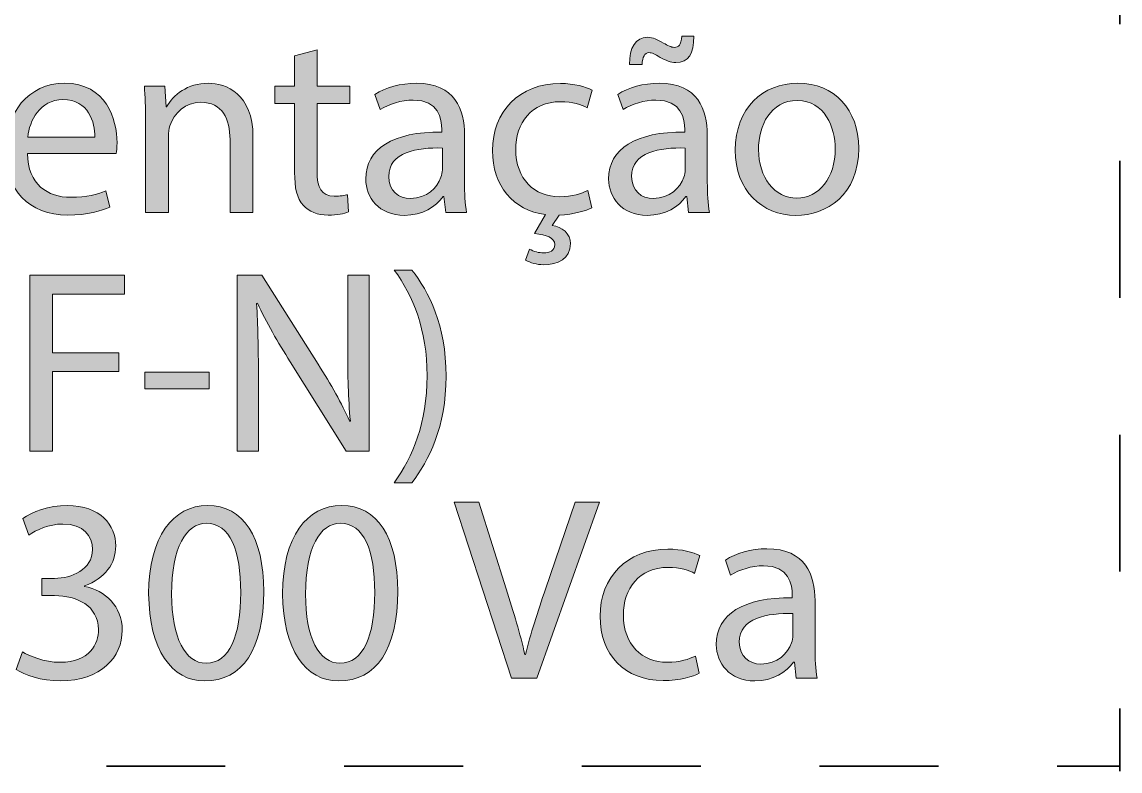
# Model space of a CAD drawing. Extents: x 544 to 1376, y -737 to -343.
# Drawn here: x 1127.5 to 1232.6, y -479.9 to -408.2 of the extents above; entities that cross this region are included whole.
import ezdxf

# ---------------------------------------------------------------- set-up
doc = ezdxf.new("R2010")
doc.units = 0
doc.header["$MEASUREMENT"] = 0
doc.linetypes.add('AI-Linetype-1', pattern=[22.760284, 11.380142, -11.380142])
doc.linetypes.add('AI-Linetype-2', pattern=[26.205462, 13.102731, -13.102731])
doc.layers.add('OBJETOS', color=7, linetype='Continuous', lineweight=0)

# ---------------------------------------------------------------- blocks, each defined once
blk = doc.blocks.new('Block_11')
at = {"layer": 'OBJETOS', "true_color": 0x000000, "transparency": 33554687}
h = blk.add_hatch(color=18, dxfattribs=at)
h.dxf.hatch_style = 2
edge = h.paths.add_edge_path()
edge.add_spline(control_points=[(1190.96, -420.26), (1188.56, -420.21), (1185.83, -420.63), (1185.83, -422.98), (1185.83, -424.41), (1186.78, -425.08), (1187.91, -425.08), (1189.48, -425.08), (1190.48, -424.08), (1190.83, -423.06), (1190.91, -422.83), (1190.96, -422.58), (1190.96, -422.36), (1190.96, -422.36), (1190.96, -420.26), (1190.96, -420.26)], knot_values=[0, 0, 0, 0, 1, 1, 1, 2, 2, 2, 3, 3, 3, 4, 4, 4, 5, 5, 5, 5], degree=3, periodic=0)
edge = h.paths.add_edge_path()
edge.add_spline(control_points=[(1185.63, -412.26), (1185.58, -410.63), (1186.26, -409.66), (1187.33, -409.66), (1187.88, -409.66), (1188.31, -409.88), (1188.88, -410.21), (1189.28, -410.43), (1189.63, -410.63), (1189.93, -410.63), (1190.33, -410.63), (1190.56, -410.41), (1190.63, -409.56), (1190.63, -409.56), (1191.78, -409.56), (1191.78, -409.56), (1191.83, -411.23), (1191.26, -412.08), (1190.08, -412.08), (1189.56, -412.08), (1189.08, -411.86), (1188.56, -411.58), (1188.06, -411.28), (1187.78, -411.13), (1187.48, -411.13), (1187.08, -411.13), (1186.88, -411.56), (1186.83, -412.26), (1186.83, -412.26), (1185.63, -412.26), (1185.63, -412.26)], knot_values=[0, 0, 0, 0, 1, 1, 1, 2, 2, 2, 3, 3, 3, 4, 4, 4, 5, 5, 5, 6, 6, 6, 7, 7, 7, 8, 8, 8, 9, 9, 9, 10, 10, 10, 10], degree=3, periodic=0)
edge = h.paths.add_edge_path()
edge.add_spline(control_points=[(1191.28, -426.43), (1191.28, -426.43), (1191.11, -424.91), (1191.11, -424.91), (1191.11, -424.91), (1191.03, -424.91), (1191.03, -424.91), (1190.36, -425.86), (1189.06, -426.71), (1187.33, -426.71), (1184.88, -426.71), (1183.63, -424.98), (1183.63, -423.23), (1183.63, -420.31), (1186.23, -418.71), (1190.91, -418.73), (1190.91, -418.73), (1190.91, -418.48), (1190.91, -418.48), (1190.91, -417.48), (1190.63, -415.68), (1188.16, -415.68), (1187.03, -415.68), (1185.86, -416.03), (1185.01, -416.58), (1185.01, -416.58), (1184.51, -415.13), (1184.51, -415.13), (1185.51, -414.48), (1186.96, -414.06), (1188.48, -414.06), (1192.18, -414.06), (1193.08, -416.58), (1193.08, -419.01), (1193.08, -419.01), (1193.08, -423.53), (1193.08, -423.53), (1193.08, -424.58), (1193.13, -425.61), (1193.28, -426.43), (1193.28, -426.43), (1191.28, -426.43), (1191.28, -426.43)], knot_values=[0, 0, 0, 0, 1, 1, 1, 2, 2, 2, 3, 3, 3, 4, 4, 4, 5, 5, 5, 6, 6, 6, 7, 7, 7, 8, 8, 8, 9, 9, 9, 10, 10, 10, 11, 11, 11, 12, 12, 12, 13, 13, 13, 14, 14, 14, 14], degree=3, periodic=0)
h = blk.add_hatch(color=18, dxfattribs=at)
h.dxf.hatch_style = 2
edge = h.paths.add_edge_path()
edge.add_spline(control_points=[(1155.71, -410.86), (1155.71, -410.86), (1155.71, -414.33), (1155.71, -414.33), (1155.71, -414.33), (1158.86, -414.33), (1158.86, -414.33), (1158.86, -414.33), (1158.86, -416.01), (1158.86, -416.01), (1158.86, -416.01), (1155.71, -416.01), (1155.71, -416.01), (1155.71, -416.01), (1155.71, -422.53), (1155.71, -422.53), (1155.71, -424.03), (1156.13, -424.88), (1157.36, -424.88), (1157.93, -424.88), (1158.36, -424.81), (1158.63, -424.73), (1158.63, -424.73), (1158.73, -426.38), (1158.73, -426.38), (1158.31, -426.56), (1157.63, -426.68), (1156.78, -426.68), (1155.76, -426.68), (1154.93, -426.36), (1154.41, -425.76), (1153.78, -425.11), (1153.56, -424.03), (1153.56, -422.61), (1153.56, -422.61), (1153.56, -416.01), (1153.56, -416.01), (1153.56, -416.01), (1151.68, -416.01), (1151.68, -416.01), (1151.68, -416.01), (1151.68, -414.33), (1151.68, -414.33), (1151.68, -414.33), (1153.56, -414.33), (1153.56, -414.33), (1153.56, -414.33), (1153.56, -411.43), (1153.56, -411.43), (1153.56, -411.43), (1155.71, -410.86), (1155.71, -410.86)], knot_values=[0, 0, 0, 0, 1, 1, 1, 2, 2, 2, 3, 3, 3, 4, 4, 4, 5, 5, 5, 6, 6, 6, 7, 7, 7, 8, 8, 8, 9, 9, 9, 10, 10, 10, 11, 11, 11, 12, 12, 12, 13, 13, 13, 14, 14, 14, 15, 15, 15, 16, 16, 16, 17, 17, 17, 17], degree=3, periodic=0)
h = blk.add_hatch(color=18, dxfattribs=at)
h.dxf.hatch_style = 2
edge = h.paths.add_edge_path()
edge.add_spline(control_points=[(1134.43, -419.21), (1134.46, -417.81), (1133.86, -415.63), (1131.38, -415.63), (1129.16, -415.63), (1128.18, -417.68), (1128.01, -419.21), (1128.01, -419.21), (1134.43, -419.21), (1134.43, -419.21)], knot_values=[0, 0, 0, 0, 1, 1, 1, 2, 2, 2, 3, 3, 3, 3], degree=3, periodic=0)
edge = h.paths.add_edge_path()
edge.add_spline(control_points=[(1127.98, -420.78), (1128.03, -423.76), (1129.93, -424.98), (1132.13, -424.98), (1133.71, -424.98), (1134.66, -424.71), (1135.48, -424.36), (1135.48, -424.36), (1135.86, -425.93), (1135.86, -425.93), (1135.08, -426.28), (1133.76, -426.68), (1131.83, -426.68), (1128.11, -426.68), (1125.88, -424.23), (1125.88, -420.58), (1125.88, -416.93), (1128.03, -414.06), (1131.56, -414.06), (1135.51, -414.06), (1136.56, -417.53), (1136.56, -419.76), (1136.56, -420.21), (1136.51, -420.56), (1136.48, -420.78), (1136.48, -420.78), (1127.98, -420.78), (1127.98, -420.78)], knot_values=[0, 0, 0, 0, 1, 1, 1, 2, 2, 2, 3, 3, 3, 4, 4, 4, 5, 5, 5, 6, 6, 6, 7, 7, 7, 8, 8, 8, 9, 9, 9, 9], degree=3, periodic=0)
h = blk.add_hatch(color=18, dxfattribs=at)
h.dxf.hatch_style = 2
edge = h.paths.add_edge_path()
edge.add_spline(control_points=[(1139.29, -417.61), (1139.29, -416.36), (1139.26, -415.33), (1139.18, -414.33), (1139.18, -414.33), (1141.13, -414.33), (1141.13, -414.33), (1141.13, -414.33), (1141.26, -416.33), (1141.26, -416.33), (1141.26, -416.33), (1141.31, -416.33), (1141.31, -416.33), (1141.91, -415.18), (1143.31, -414.06), (1145.31, -414.06), (1146.98, -414.06), (1149.58, -415.06), (1149.58, -419.21), (1149.58, -419.21), (1149.58, -426.43), (1149.58, -426.43), (1149.58, -426.43), (1147.38, -426.43), (1147.38, -426.43), (1147.38, -426.43), (1147.38, -419.46), (1147.38, -419.46), (1147.38, -417.51), (1146.66, -415.88), (1144.58, -415.88), (1143.13, -415.88), (1142.01, -416.91), (1141.63, -418.13), (1141.53, -418.41), (1141.48, -418.78), (1141.48, -419.16), (1141.48, -419.16), (1141.48, -426.43), (1141.48, -426.43), (1141.48, -426.43), (1139.29, -426.43), (1139.29, -426.43), (1139.29, -426.43), (1139.29, -417.61), (1139.29, -417.61)], knot_values=[0, 0, 0, 0, 1, 1, 1, 2, 2, 2, 3, 3, 3, 4, 4, 4, 5, 5, 5, 6, 6, 6, 7, 7, 7, 8, 8, 8, 9, 9, 9, 10, 10, 10, 11, 11, 11, 12, 12, 12, 13, 13, 13, 14, 14, 14, 15, 15, 15, 15], degree=3, periodic=0)
h = blk.add_hatch(color=18, dxfattribs=at)
h.dxf.hatch_style = 2
edge = h.paths.add_edge_path()
edge.add_spline(control_points=[(1167.71, -420.26), (1165.31, -420.21), (1162.58, -420.63), (1162.58, -422.98), (1162.58, -424.41), (1163.53, -425.08), (1164.66, -425.08), (1166.23, -425.08), (1167.23, -424.08), (1167.58, -423.06), (1167.66, -422.83), (1167.71, -422.58), (1167.71, -422.36), (1167.71, -422.36), (1167.71, -420.26), (1167.71, -420.26)], knot_values=[0, 0, 0, 0, 1, 1, 1, 2, 2, 2, 3, 3, 3, 4, 4, 4, 5, 5, 5, 5], degree=3, periodic=0)
edge = h.paths.add_edge_path()
edge.add_spline(control_points=[(1168.03, -426.43), (1168.03, -426.43), (1167.86, -424.91), (1167.86, -424.91), (1167.86, -424.91), (1167.78, -424.91), (1167.78, -424.91), (1167.11, -425.86), (1165.81, -426.71), (1164.08, -426.71), (1161.63, -426.71), (1160.38, -424.98), (1160.38, -423.23), (1160.38, -420.31), (1162.98, -418.71), (1167.66, -418.73), (1167.66, -418.73), (1167.66, -418.48), (1167.66, -418.48), (1167.66, -417.48), (1167.38, -415.68), (1164.91, -415.68), (1163.78, -415.68), (1162.61, -416.03), (1161.76, -416.58), (1161.76, -416.58), (1161.26, -415.13), (1161.26, -415.13), (1162.26, -414.48), (1163.71, -414.06), (1165.23, -414.06), (1168.93, -414.06), (1169.83, -416.58), (1169.83, -419.01), (1169.83, -419.01), (1169.83, -423.53), (1169.83, -423.53), (1169.83, -424.58), (1169.88, -425.61), (1170.03, -426.43), (1170.03, -426.43), (1168.03, -426.43), (1168.03, -426.43)], knot_values=[0, 0, 0, 0, 1, 1, 1, 2, 2, 2, 3, 3, 3, 4, 4, 4, 5, 5, 5, 6, 6, 6, 7, 7, 7, 8, 8, 8, 9, 9, 9, 10, 10, 10, 11, 11, 11, 12, 12, 12, 13, 13, 13, 14, 14, 14, 14], degree=3, periodic=0)
h = blk.add_hatch(color=18, dxfattribs=at)
h.dxf.hatch_style = 2
edge = h.paths.add_edge_path()
edge.add_spline(control_points=[(1182.01, -425.98), (1181.48, -426.26), (1180.33, -426.63), (1178.88, -426.68), (1178.88, -426.68), (1178.23, -427.68), (1178.23, -427.68), (1179.16, -427.81), (1179.98, -428.46), (1179.98, -429.41), (1179.98, -430.88), (1178.76, -431.43), (1177.38, -431.43), (1176.76, -431.43), (1176.11, -431.25), (1175.68, -431), (1175.68, -431), (1176.06, -429.93), (1176.06, -429.93), (1176.46, -430.18), (1176.96, -430.3), (1177.41, -430.3), (1177.96, -430.3), (1178.48, -430.1), (1178.48, -429.5), (1178.46, -428.86), (1177.71, -428.55), (1176.53, -428.46), (1176.53, -428.46), (1177.58, -426.63), (1177.58, -426.63), (1174.48, -426.23), (1172.51, -423.88), (1172.51, -420.51), (1172.51, -416.78), (1175.06, -414.08), (1179.01, -414.08), (1180.31, -414.08), (1181.46, -414.41), (1182.06, -414.71), (1182.06, -414.71), (1181.56, -416.41), (1181.56, -416.41), (1181.03, -416.11), (1180.21, -415.83), (1179.01, -415.83), (1176.23, -415.83), (1174.73, -417.88), (1174.73, -420.41), (1174.73, -423.21), (1176.53, -424.93), (1178.93, -424.93), (1180.18, -424.93), (1181.01, -424.61), (1181.63, -424.33), (1181.63, -424.33), (1182.01, -425.98), (1182.01, -425.98)], knot_values=[0, 0, 0, 0, 1, 1, 1, 2, 2, 2, 3, 3, 3, 4, 4, 4, 5, 5, 5, 6, 6, 6, 7, 7, 7, 8, 8, 8, 9, 9, 9, 10, 10, 10, 11, 11, 11, 12, 12, 12, 13, 13, 13, 14, 14, 14, 15, 15, 15, 16, 16, 16, 17, 17, 17, 18, 18, 18, 19, 19, 19, 19], degree=3, periodic=0)
h = blk.add_hatch(color=18, dxfattribs=at)
h.dxf.hatch_style = 2
edge = h.paths.add_edge_path()
edge.add_spline(control_points=[(1197.98, -420.41), (1197.98, -423.06), (1199.51, -425.06), (1201.66, -425.06), (1203.76, -425.06), (1205.33, -423.08), (1205.33, -420.36), (1205.33, -418.31), (1204.31, -415.71), (1201.71, -415.71), (1199.11, -415.71), (1197.98, -418.11), (1197.98, -420.41)], knot_values=[0, 0, 0, 0, 1, 1, 1, 2, 2, 2, 3, 3, 3, 4, 4, 4, 4], degree=3, periodic=0)
edge = h.paths.add_edge_path()
edge.add_spline(control_points=[(1207.58, -420.28), (1207.58, -424.76), (1204.48, -426.71), (1201.56, -426.71), (1198.28, -426.71), (1195.76, -424.31), (1195.76, -420.48), (1195.76, -416.43), (1198.41, -414.06), (1201.76, -414.06), (1205.23, -414.06), (1207.58, -416.58), (1207.58, -420.28)], knot_values=[0, 0, 0, 0, 1, 1, 1, 2, 2, 2, 3, 3, 3, 4, 4, 4, 4], degree=3, periodic=0)
at = {"layer": 'OBJETOS'}
for points, knots in [([(1185.63, -412.26), (1185.58, -410.63), (1186.26, -409.66), (1187.33, -409.66), (1187.88, -409.66), (1188.31, -409.88), (1188.88, -410.21), (1189.28, -410.43), (1189.63, -410.63), (1189.93, -410.63), (1190.33, -410.63), (1190.56, -410.41), (1190.63, -409.56), (1190.63, -409.56), (1191.78, -409.56), (1191.78, -409.56), (1191.83, -411.23), (1191.26, -412.08), (1190.08, -412.08), (1189.56, -412.08), (1189.08, -411.86), (1188.56, -411.58), (1188.06, -411.28), (1187.78, -411.13), (1187.48, -411.13), (1187.08, -411.13), (1186.88, -411.56), (1186.83, -412.26), (1186.83, -412.26), (1185.63, -412.26), (1185.63, -412.26)], [0, 0, 0, 0, 1, 1, 1, 2, 2, 2, 3, 3, 3, 4, 4, 4, 5, 5, 5, 6, 6, 6, 7, 7, 7, 8, 8, 8, 9, 9, 9, 10, 10, 10, 10]), ([(1155.71, -410.86), (1155.71, -410.86), (1155.71, -414.33), (1155.71, -414.33), (1155.71, -414.33), (1158.86, -414.33), (1158.86, -414.33), (1158.86, -414.33), (1158.86, -416.01), (1158.86, -416.01), (1158.86, -416.01), (1155.71, -416.01), (1155.71, -416.01), (1155.71, -416.01), (1155.71, -422.53), (1155.71, -422.53), (1155.71, -424.03), (1156.13, -424.88), (1157.36, -424.88), (1157.93, -424.88), (1158.36, -424.81), (1158.63, -424.73), (1158.63, -424.73), (1158.73, -426.38), (1158.73, -426.38), (1158.31, -426.56), (1157.63, -426.68), (1156.78, -426.68), (1155.76, -426.68), (1154.93, -426.36), (1154.41, -425.76), (1153.78, -425.11), (1153.56, -424.03), (1153.56, -422.61), (1153.56, -422.61), (1153.56, -416.01), (1153.56, -416.01), (1153.56, -416.01), (1151.68, -416.01), (1151.68, -416.01), (1151.68, -416.01), (1151.68, -414.33), (1151.68, -414.33), (1151.68, -414.33), (1153.56, -414.33), (1153.56, -414.33), (1153.56, -414.33), (1153.56, -411.43), (1153.56, -411.43), (1153.56, -411.43), (1155.71, -410.86), (1155.71, -410.86)], [0, 0, 0, 0, 1, 1, 1, 2, 2, 2, 3, 3, 3, 4, 4, 4, 5, 5, 5, 6, 6, 6, 7, 7, 7, 8, 8, 8, 9, 9, 9, 10, 10, 10, 11, 11, 11, 12, 12, 12, 13, 13, 13, 14, 14, 14, 15, 15, 15, 16, 16, 16, 17, 17, 17, 17]), ([(1127.98, -420.78), (1128.03, -423.76), (1129.93, -424.98), (1132.13, -424.98), (1133.71, -424.98), (1134.66, -424.71), (1135.48, -424.36), (1135.48, -424.36), (1135.86, -425.93), (1135.86, -425.93), (1135.08, -426.28), (1133.76, -426.68), (1131.83, -426.68), (1128.11, -426.68), (1125.88, -424.23), (1125.88, -420.58), (1125.88, -416.93), (1128.03, -414.06), (1131.56, -414.06), (1135.51, -414.06), (1136.56, -417.53), (1136.56, -419.76), (1136.56, -420.21), (1136.51, -420.56), (1136.48, -420.78), (1136.48, -420.78), (1127.98, -420.78), (1127.98, -420.78)], [0, 0, 0, 0, 1, 1, 1, 2, 2, 2, 3, 3, 3, 4, 4, 4, 5, 5, 5, 6, 6, 6, 7, 7, 7, 8, 8, 8, 9, 9, 9, 9]), ([(1139.29, -417.61), (1139.29, -416.36), (1139.26, -415.33), (1139.18, -414.33), (1139.18, -414.33), (1141.13, -414.33), (1141.13, -414.33), (1141.13, -414.33), (1141.26, -416.33), (1141.26, -416.33), (1141.26, -416.33), (1141.31, -416.33), (1141.31, -416.33), (1141.91, -415.18), (1143.31, -414.06), (1145.31, -414.06), (1146.98, -414.06), (1149.58, -415.06), (1149.58, -419.21), (1149.58, -419.21), (1149.58, -426.43), (1149.58, -426.43), (1149.58, -426.43), (1147.38, -426.43), (1147.38, -426.43), (1147.38, -426.43), (1147.38, -419.46), (1147.38, -419.46), (1147.38, -417.51), (1146.66, -415.88), (1144.58, -415.88), (1143.13, -415.88), (1142.01, -416.91), (1141.63, -418.13), (1141.53, -418.41), (1141.48, -418.78), (1141.48, -419.16), (1141.48, -419.16), (1141.48, -426.43), (1141.48, -426.43), (1141.48, -426.43), (1139.29, -426.43), (1139.29, -426.43), (1139.29, -426.43), (1139.29, -417.61), (1139.29, -417.61)], [0, 0, 0, 0, 1, 1, 1, 2, 2, 2, 3, 3, 3, 4, 4, 4, 5, 5, 5, 6, 6, 6, 7, 7, 7, 8, 8, 8, 9, 9, 9, 10, 10, 10, 11, 11, 11, 12, 12, 12, 13, 13, 13, 14, 14, 14, 15, 15, 15, 15]), ([(1168.03, -426.43), (1168.03, -426.43), (1167.86, -424.91), (1167.86, -424.91), (1167.86, -424.91), (1167.78, -424.91), (1167.78, -424.91), (1167.11, -425.86), (1165.81, -426.71), (1164.08, -426.71), (1161.63, -426.71), (1160.38, -424.98), (1160.38, -423.23), (1160.38, -420.31), (1162.98, -418.71), (1167.66, -418.73), (1167.66, -418.73), (1167.66, -418.48), (1167.66, -418.48), (1167.66, -417.48), (1167.38, -415.68), (1164.91, -415.68), (1163.78, -415.68), (1162.61, -416.03), (1161.76, -416.58), (1161.76, -416.58), (1161.26, -415.13), (1161.26, -415.13), (1162.26, -414.48), (1163.71, -414.06), (1165.23, -414.06), (1168.93, -414.06), (1169.83, -416.58), (1169.83, -419.01), (1169.83, -419.01), (1169.83, -423.53), (1169.83, -423.53), (1169.83, -424.58), (1169.88, -425.61), (1170.03, -426.43), (1170.03, -426.43), (1168.03, -426.43), (1168.03, -426.43)], [0, 0, 0, 0, 1, 1, 1, 2, 2, 2, 3, 3, 3, 4, 4, 4, 5, 5, 5, 6, 6, 6, 7, 7, 7, 8, 8, 8, 9, 9, 9, 10, 10, 10, 11, 11, 11, 12, 12, 12, 13, 13, 13, 14, 14, 14, 14]), ([(1182.01, -425.98), (1181.48, -426.26), (1180.33, -426.63), (1178.88, -426.68), (1178.88, -426.68), (1178.23, -427.68), (1178.23, -427.68), (1179.16, -427.81), (1179.98, -428.46), (1179.98, -429.41), (1179.98, -430.88), (1178.76, -431.43), (1177.38, -431.43), (1176.76, -431.43), (1176.11, -431.25), (1175.68, -431), (1175.68, -431), (1176.06, -429.93), (1176.06, -429.93), (1176.46, -430.18), (1176.96, -430.3), (1177.41, -430.3), (1177.96, -430.3), (1178.48, -430.1), (1178.48, -429.5), (1178.46, -428.86), (1177.71, -428.55), (1176.53, -428.46), (1176.53, -428.46), (1177.58, -426.63), (1177.58, -426.63), (1174.48, -426.23), (1172.51, -423.88), (1172.51, -420.51), (1172.51, -416.78), (1175.06, -414.08), (1179.01, -414.08), (1180.31, -414.08), (1181.46, -414.41), (1182.06, -414.71), (1182.06, -414.71), (1181.56, -416.41), (1181.56, -416.41), (1181.03, -416.11), (1180.21, -415.83), (1179.01, -415.83), (1176.23, -415.83), (1174.73, -417.88), (1174.73, -420.41), (1174.73, -423.21), (1176.53, -424.93), (1178.93, -424.93), (1180.18, -424.93), (1181.01, -424.61), (1181.63, -424.33), (1181.63, -424.33), (1182.01, -425.98), (1182.01, -425.98)], [0, 0, 0, 0, 1, 1, 1, 2, 2, 2, 3, 3, 3, 4, 4, 4, 5, 5, 5, 6, 6, 6, 7, 7, 7, 8, 8, 8, 9, 9, 9, 10, 10, 10, 11, 11, 11, 12, 12, 12, 13, 13, 13, 14, 14, 14, 15, 15, 15, 16, 16, 16, 17, 17, 17, 18, 18, 18, 19, 19, 19, 19]), ([(1191.28, -426.43), (1191.28, -426.43), (1191.11, -424.91), (1191.11, -424.91), (1191.11, -424.91), (1191.03, -424.91), (1191.03, -424.91), (1190.36, -425.86), (1189.06, -426.71), (1187.33, -426.71), (1184.88, -426.71), (1183.63, -424.98), (1183.63, -423.23), (1183.63, -420.31), (1186.23, -418.71), (1190.91, -418.73), (1190.91, -418.73), (1190.91, -418.48), (1190.91, -418.48), (1190.91, -417.48), (1190.63, -415.68), (1188.16, -415.68), (1187.03, -415.68), (1185.86, -416.03), (1185.01, -416.58), (1185.01, -416.58), (1184.51, -415.13), (1184.51, -415.13), (1185.51, -414.48), (1186.96, -414.06), (1188.48, -414.06), (1192.18, -414.06), (1193.08, -416.58), (1193.08, -419.01), (1193.08, -419.01), (1193.08, -423.53), (1193.08, -423.53), (1193.08, -424.58), (1193.13, -425.61), (1193.28, -426.43), (1193.28, -426.43), (1191.28, -426.43), (1191.28, -426.43)], [0, 0, 0, 0, 1, 1, 1, 2, 2, 2, 3, 3, 3, 4, 4, 4, 5, 5, 5, 6, 6, 6, 7, 7, 7, 8, 8, 8, 9, 9, 9, 10, 10, 10, 11, 11, 11, 12, 12, 12, 13, 13, 13, 14, 14, 14, 14]), ([(1207.58, -420.28), (1207.58, -424.76), (1204.48, -426.71), (1201.56, -426.71), (1198.28, -426.71), (1195.76, -424.31), (1195.76, -420.48), (1195.76, -416.43), (1198.41, -414.06), (1201.76, -414.06), (1205.23, -414.06), (1207.58, -416.58), (1207.58, -420.28)], [0, 0, 0, 0, 1, 1, 1, 2, 2, 2, 3, 3, 3, 4, 4, 4, 4]), ([(1134.43, -419.21), (1134.46, -417.81), (1133.86, -415.63), (1131.38, -415.63), (1129.16, -415.63), (1128.18, -417.68), (1128.01, -419.21), (1128.01, -419.21), (1134.43, -419.21), (1134.43, -419.21)], [0, 0, 0, 0, 1, 1, 1, 2, 2, 2, 3, 3, 3, 3]), ([(1197.98, -420.41), (1197.98, -423.06), (1199.51, -425.06), (1201.66, -425.06), (1203.76, -425.06), (1205.33, -423.08), (1205.33, -420.36), (1205.33, -418.31), (1204.31, -415.71), (1201.71, -415.71), (1199.11, -415.71), (1197.98, -418.11), (1197.98, -420.41)], [0, 0, 0, 0, 1, 1, 1, 2, 2, 2, 3, 3, 3, 4, 4, 4, 4]), ([(1167.71, -420.26), (1165.31, -420.21), (1162.58, -420.63), (1162.58, -422.98), (1162.58, -424.41), (1163.53, -425.08), (1164.66, -425.08), (1166.23, -425.08), (1167.23, -424.08), (1167.58, -423.06), (1167.66, -422.83), (1167.71, -422.58), (1167.71, -422.36), (1167.71, -422.36), (1167.71, -420.26), (1167.71, -420.26)], [0, 0, 0, 0, 1, 1, 1, 2, 2, 2, 3, 3, 3, 4, 4, 4, 5, 5, 5, 5]), ([(1190.96, -420.26), (1188.56, -420.21), (1185.83, -420.63), (1185.83, -422.98), (1185.83, -424.41), (1186.78, -425.08), (1187.91, -425.08), (1189.48, -425.08), (1190.48, -424.08), (1190.83, -423.06), (1190.91, -422.83), (1190.96, -422.58), (1190.96, -422.36), (1190.96, -422.36), (1190.96, -420.26), (1190.96, -420.26)], [0, 0, 0, 0, 1, 1, 1, 2, 2, 2, 3, 3, 3, 4, 4, 4, 5, 5, 5, 5])]:
    blk.add_open_spline(points, degree=3, knots=knots, dxfattribs=at)
blk = doc.blocks.new('Block_10')
at = {"layer": 'OBJETOS'}
blk.add_blockref('Block_11', (0, 0), dxfattribs=at)
blk = doc.blocks.new('Block_13')
at = {"layer": 'OBJETOS', "true_color": 0x000000, "transparency": 33554687}
h = blk.add_hatch(color=18, dxfattribs=at)
h.dxf.hatch_style = 2
edge = h.paths.add_edge_path()
edge.add_spline(control_points=[(1125.8, -431.94), (1123.97, -434.39), (1122.65, -437.64), (1122.65, -442.16), (1122.65, -446.61), (1124.02, -449.81), (1125.8, -452.31), (1125.8, -452.31), (1124.07, -452.31), (1124.07, -452.31), (1122.5, -450.23), (1120.8, -447.03), (1120.8, -442.16), (1120.83, -437.24), (1122.5, -434.04), (1124.07, -431.94), (1124.07, -431.94), (1125.8, -431.94), (1125.8, -431.94)], knot_values=[0, 0, 0, 0, 1, 1, 1, 2, 2, 2, 3, 3, 3, 4, 4, 4, 5, 5, 5, 6, 6, 6, 6], degree=3, periodic=0)
h = blk.add_hatch(color=18, dxfattribs=at)
h.dxf.hatch_style = 2
edge = h.paths.add_edge_path()
edge.add_spline(control_points=[(1163.1, -452.31), (1164.87, -449.83), (1166.25, -446.58), (1166.25, -442.08), (1166.25, -437.61), (1164.9, -434.41), (1163.1, -431.94), (1163.1, -431.94), (1164.8, -431.94), (1164.8, -431.94), (1166.4, -433.99), (1168.07, -437.19), (1168.07, -442.11), (1168.07, -447.01), (1166.4, -450.18), (1164.8, -452.31), (1164.8, -452.31), (1163.1, -452.31), (1163.1, -452.31)], knot_values=[0, 0, 0, 0, 1, 1, 1, 2, 2, 2, 3, 3, 3, 4, 4, 4, 5, 5, 5, 6, 6, 6, 6], degree=3, periodic=0)
h = blk.add_hatch(color=18, dxfattribs=at)
h.dxf.hatch_style = 2
edge = h.paths.add_edge_path()
edge.add_spline(control_points=[(1128.2, -432.44), (1128.2, -432.44), (1137.27, -432.44), (1137.27, -432.44), (1137.27, -432.44), (1137.27, -434.26), (1137.27, -434.26), (1137.27, -434.26), (1130.38, -434.26), (1130.38, -434.26), (1130.38, -434.26), (1130.38, -439.86), (1130.38, -439.86), (1130.38, -439.86), (1136.75, -439.86), (1136.75, -439.86), (1136.75, -439.86), (1136.75, -441.66), (1136.75, -441.66), (1136.75, -441.66), (1130.38, -441.66), (1130.38, -441.66), (1130.38, -441.66), (1130.38, -449.28), (1130.38, -449.28), (1130.38, -449.28), (1128.2, -449.28), (1128.2, -449.28), (1128.2, -449.28), (1128.2, -432.44), (1128.2, -432.44)], knot_values=[0, 0, 0, 0, 1, 1, 1, 2, 2, 2, 3, 3, 3, 4, 4, 4, 5, 5, 5, 6, 6, 6, 7, 7, 7, 8, 8, 8, 9, 9, 9, 10, 10, 10, 10], degree=3, periodic=0)
h = blk.add_hatch(color=18, dxfattribs=at)
h.dxf.hatch_style = 2
edge = h.paths.add_edge_path()
edge.add_spline(control_points=[(1148.05, -449.28), (1148.05, -449.28), (1148.05, -432.44), (1148.05, -432.44), (1148.05, -432.44), (1150.42, -432.44), (1150.42, -432.44), (1150.42, -432.44), (1155.82, -440.96), (1155.82, -440.96), (1157.07, -442.93), (1158.05, -444.71), (1158.85, -446.43), (1158.85, -446.43), (1158.9, -446.41), (1158.9, -446.41), (1158.7, -444.16), (1158.65, -442.11), (1158.65, -439.48), (1158.65, -439.48), (1158.65, -432.44), (1158.65, -432.44), (1158.65, -432.44), (1160.7, -432.44), (1160.7, -432.44), (1160.7, -432.44), (1160.7, -449.28), (1160.7, -449.28), (1160.7, -449.28), (1158.5, -449.28), (1158.5, -449.28), (1158.5, -449.28), (1153.15, -440.73), (1153.15, -440.73), (1151.97, -438.86), (1150.85, -436.94), (1150, -435.11), (1150, -435.11), (1149.92, -435.14), (1149.92, -435.14), (1150.05, -437.26), (1150.1, -439.28), (1150.1, -442.08), (1150.1, -442.08), (1150.1, -449.28), (1150.1, -449.28), (1150.1, -449.28), (1148.05, -449.28), (1148.05, -449.28)], knot_values=[0, 0, 0, 0, 1, 1, 1, 2, 2, 2, 3, 3, 3, 4, 4, 4, 5, 5, 5, 6, 6, 6, 7, 7, 7, 8, 8, 8, 9, 9, 9, 10, 10, 10, 11, 11, 11, 12, 12, 12, 13, 13, 13, 14, 14, 14, 15, 15, 15, 16, 16, 16, 16], degree=3, periodic=0)
h = blk.add_hatch(color=18, dxfattribs=at)
h.dxf.hatch_style = 2
edge = h.paths.add_edge_path()
edge.add_spline(control_points=[(1145.4, -441.71), (1145.4, -441.71), (1145.4, -443.33), (1145.4, -443.33), (1145.4, -443.33), (1139.23, -443.33), (1139.23, -443.33), (1139.23, -443.33), (1139.23, -441.71), (1139.23, -441.71), (1139.23, -441.71), (1145.4, -441.71), (1145.4, -441.71)], knot_values=[0, 0, 0, 0, 1, 1, 1, 2, 2, 2, 3, 3, 3, 4, 4, 4, 4], degree=3, periodic=0)
at = {"layer": 'OBJETOS'}
for points, knots in [([(1125.8, -431.94), (1123.97, -434.39), (1122.65, -437.64), (1122.65, -442.16), (1122.65, -446.61), (1124.02, -449.81), (1125.8, -452.31), (1125.8, -452.31), (1124.07, -452.31), (1124.07, -452.31), (1122.5, -450.23), (1120.8, -447.03), (1120.8, -442.16), (1120.83, -437.24), (1122.5, -434.04), (1124.07, -431.94), (1124.07, -431.94), (1125.8, -431.94), (1125.8, -431.94)], [0, 0, 0, 0, 1, 1, 1, 2, 2, 2, 3, 3, 3, 4, 4, 4, 5, 5, 5, 6, 6, 6, 6]), ([(1163.1, -452.31), (1164.87, -449.83), (1166.25, -446.58), (1166.25, -442.08), (1166.25, -437.61), (1164.9, -434.41), (1163.1, -431.94), (1163.1, -431.94), (1164.8, -431.94), (1164.8, -431.94), (1166.4, -433.99), (1168.07, -437.19), (1168.07, -442.11), (1168.07, -447.01), (1166.4, -450.18), (1164.8, -452.31), (1164.8, -452.31), (1163.1, -452.31), (1163.1, -452.31)], [0, 0, 0, 0, 1, 1, 1, 2, 2, 2, 3, 3, 3, 4, 4, 4, 5, 5, 5, 6, 6, 6, 6]), ([(1128.2, -432.44), (1128.2, -432.44), (1137.27, -432.44), (1137.27, -432.44), (1137.27, -432.44), (1137.27, -434.26), (1137.27, -434.26), (1137.27, -434.26), (1130.38, -434.26), (1130.38, -434.26), (1130.38, -434.26), (1130.38, -439.86), (1130.38, -439.86), (1130.38, -439.86), (1136.75, -439.86), (1136.75, -439.86), (1136.75, -439.86), (1136.75, -441.66), (1136.75, -441.66), (1136.75, -441.66), (1130.38, -441.66), (1130.38, -441.66), (1130.38, -441.66), (1130.38, -449.28), (1130.38, -449.28), (1130.38, -449.28), (1128.2, -449.28), (1128.2, -449.28), (1128.2, -449.28), (1128.2, -432.44), (1128.2, -432.44)], [0, 0, 0, 0, 1, 1, 1, 2, 2, 2, 3, 3, 3, 4, 4, 4, 5, 5, 5, 6, 6, 6, 7, 7, 7, 8, 8, 8, 9, 9, 9, 10, 10, 10, 10]), ([(1148.05, -449.28), (1148.05, -449.28), (1148.05, -432.44), (1148.05, -432.44), (1148.05, -432.44), (1150.42, -432.44), (1150.42, -432.44), (1150.42, -432.44), (1155.82, -440.96), (1155.82, -440.96), (1157.07, -442.93), (1158.05, -444.71), (1158.85, -446.43), (1158.85, -446.43), (1158.9, -446.41), (1158.9, -446.41), (1158.7, -444.16), (1158.65, -442.11), (1158.65, -439.48), (1158.65, -439.48), (1158.65, -432.44), (1158.65, -432.44), (1158.65, -432.44), (1160.7, -432.44), (1160.7, -432.44), (1160.7, -432.44), (1160.7, -449.28), (1160.7, -449.28), (1160.7, -449.28), (1158.5, -449.28), (1158.5, -449.28), (1158.5, -449.28), (1153.15, -440.73), (1153.15, -440.73), (1151.97, -438.86), (1150.85, -436.94), (1150, -435.11), (1150, -435.11), (1149.92, -435.14), (1149.92, -435.14), (1150.05, -437.26), (1150.1, -439.28), (1150.1, -442.08), (1150.1, -442.08), (1150.1, -449.28), (1150.1, -449.28), (1150.1, -449.28), (1148.05, -449.28), (1148.05, -449.28)], [0, 0, 0, 0, 1, 1, 1, 2, 2, 2, 3, 3, 3, 4, 4, 4, 5, 5, 5, 6, 6, 6, 7, 7, 7, 8, 8, 8, 9, 9, 9, 10, 10, 10, 11, 11, 11, 12, 12, 12, 13, 13, 13, 14, 14, 14, 15, 15, 15, 16, 16, 16, 16]), ([(1145.4, -441.71), (1145.4, -441.71), (1145.4, -443.33), (1145.4, -443.33), (1145.4, -443.33), (1139.23, -443.33), (1139.23, -443.33), (1139.23, -443.33), (1139.23, -441.71), (1139.23, -441.71), (1139.23, -441.71), (1145.4, -441.71), (1145.4, -441.71)], [0, 0, 0, 0, 1, 1, 1, 2, 2, 2, 3, 3, 3, 4, 4, 4, 4])]:
    blk.add_open_spline(points, degree=3, knots=knots, dxfattribs=at)
blk = doc.blocks.new('Block_12')
at = {"layer": 'OBJETOS'}
blk.add_blockref('Block_13', (0, 0), dxfattribs=at)
blk = doc.blocks.new('Block_15')
at = {"layer": 'OBJETOS', "true_color": 0x000000, "transparency": 33554687}
h = blk.add_hatch(color=18, dxfattribs=at)
h.dxf.hatch_style = 2
edge = h.paths.add_edge_path()
edge.add_spline(control_points=[(1174.34, -471), (1174.34, -471), (1168.84, -454.16), (1168.84, -454.16), (1168.84, -454.16), (1171.19, -454.16), (1171.19, -454.16), (1171.19, -454.16), (1173.81, -462.46), (1173.81, -462.46), (1174.54, -464.73), (1175.16, -466.78), (1175.61, -468.76), (1175.61, -468.76), (1175.66, -468.76), (1175.66, -468.76), (1176.14, -466.81), (1176.84, -464.68), (1177.59, -462.48), (1177.59, -462.48), (1180.44, -454.16), (1180.44, -454.16), (1180.44, -454.16), (1182.76, -454.16), (1182.76, -454.16), (1182.76, -454.16), (1176.74, -471), (1176.74, -471), (1176.74, -471), (1174.34, -471), (1174.34, -471)], knot_values=[0, 0, 0, 0, 1, 1, 1, 2, 2, 2, 3, 3, 3, 4, 4, 4, 5, 5, 5, 6, 6, 6, 7, 7, 7, 8, 8, 8, 9, 9, 9, 10, 10, 10, 10], degree=3, periodic=0)
h = blk.add_hatch(color=18, dxfattribs=at)
h.dxf.hatch_style = 2
edge = h.paths.add_edge_path()
edge.add_spline(control_points=[(1127.51, -468.48), (1128.14, -468.88), (1129.59, -469.5), (1131.11, -469.5), (1133.94, -469.5), (1134.81, -467.71), (1134.79, -466.36), (1134.76, -464.08), (1132.71, -463.11), (1130.59, -463.11), (1130.59, -463.11), (1129.36, -463.11), (1129.36, -463.11), (1129.36, -463.11), (1129.36, -461.46), (1129.36, -461.46), (1129.36, -461.46), (1130.59, -461.46), (1130.59, -461.46), (1132.19, -461.46), (1134.21, -460.63), (1134.21, -458.71), (1134.21, -457.41), (1133.39, -456.26), (1131.36, -456.26), (1130.06, -456.26), (1128.81, -456.83), (1128.11, -457.33), (1128.11, -457.33), (1127.54, -455.73), (1127.54, -455.73), (1128.39, -455.11), (1130.04, -454.48), (1131.79, -454.48), (1134.99, -454.48), (1136.44, -456.38), (1136.44, -458.36), (1136.44, -460.03), (1135.44, -461.46), (1133.44, -462.18), (1133.44, -462.18), (1133.44, -462.23), (1133.44, -462.23), (1135.44, -462.63), (1137.06, -464.13), (1137.06, -466.41), (1137.06, -469), (1135.04, -471.28), (1131.14, -471.28), (1129.31, -471.28), (1127.71, -470.71), (1126.92, -470.18), (1126.92, -470.18), (1127.51, -468.48), (1127.51, -468.48)], knot_values=[0, 0, 0, 0, 1, 1, 1, 2, 2, 2, 3, 3, 3, 4, 4, 4, 5, 5, 5, 6, 6, 6, 7, 7, 7, 8, 8, 8, 9, 9, 9, 10, 10, 10, 11, 11, 11, 12, 12, 12, 13, 13, 13, 14, 14, 14, 15, 15, 15, 16, 16, 16, 17, 17, 17, 18, 18, 18, 18], degree=3, periodic=0)
h = blk.add_hatch(color=18, dxfattribs=at)
h.dxf.hatch_style = 2
edge = h.paths.add_edge_path()
edge.add_spline(control_points=[(1141.79, -462.96), (1141.79, -467.18), (1143.09, -469.58), (1145.09, -469.58), (1147.34, -469.58), (1148.41, -466.96), (1148.41, -462.81), (1148.41, -458.81), (1147.39, -456.18), (1145.11, -456.18), (1143.19, -456.18), (1141.79, -458.53), (1141.79, -462.96)], knot_values=[0, 0, 0, 0, 1, 1, 1, 2, 2, 2, 3, 3, 3, 4, 4, 4, 4], degree=3, periodic=0)
edge = h.paths.add_edge_path()
edge.add_spline(control_points=[(1150.61, -462.71), (1150.61, -468.23), (1148.56, -471.28), (1144.96, -471.28), (1141.79, -471.28), (1139.64, -468.31), (1139.59, -462.93), (1139.59, -457.48), (1141.94, -454.48), (1145.24, -454.48), (1148.66, -454.48), (1150.61, -457.53), (1150.61, -462.71)], knot_values=[0, 0, 0, 0, 1, 1, 1, 2, 2, 2, 3, 3, 3, 4, 4, 4, 4], degree=3, periodic=0)
h = blk.add_hatch(color=18, dxfattribs=at)
h.dxf.hatch_style = 2
edge = h.paths.add_edge_path()
edge.add_spline(control_points=[(1154.61, -462.96), (1154.61, -467.18), (1155.91, -469.58), (1157.91, -469.58), (1160.16, -469.58), (1161.24, -466.96), (1161.24, -462.81), (1161.24, -458.81), (1160.21, -456.18), (1157.94, -456.18), (1156.01, -456.18), (1154.61, -458.53), (1154.61, -462.96)], knot_values=[0, 0, 0, 0, 1, 1, 1, 2, 2, 2, 3, 3, 3, 4, 4, 4, 4], degree=3, periodic=0)
edge = h.paths.add_edge_path()
edge.add_spline(control_points=[(1163.44, -462.71), (1163.44, -468.23), (1161.39, -471.28), (1157.79, -471.28), (1154.61, -471.28), (1152.46, -468.31), (1152.41, -462.93), (1152.41, -457.48), (1154.76, -454.48), (1158.06, -454.48), (1161.49, -454.48), (1163.44, -457.53), (1163.44, -462.71)], knot_values=[0, 0, 0, 0, 1, 1, 1, 2, 2, 2, 3, 3, 3, 4, 4, 4, 4], degree=3, periodic=0)
h = blk.add_hatch(color=18, dxfattribs=at)
h.dxf.hatch_style = 2
edge = h.paths.add_edge_path()
edge.add_spline(control_points=[(1192.31, -470.55), (1191.74, -470.85), (1190.46, -471.25), (1188.84, -471.25), (1185.19, -471.25), (1182.81, -468.78), (1182.81, -465.08), (1182.81, -461.36), (1185.36, -458.66), (1189.31, -458.66), (1190.61, -458.66), (1191.76, -458.98), (1192.36, -459.28), (1192.36, -459.28), (1191.86, -460.98), (1191.86, -460.98), (1191.34, -460.68), (1190.51, -460.41), (1189.31, -460.41), (1186.54, -460.41), (1185.04, -462.46), (1185.04, -464.98), (1185.04, -467.78), (1186.84, -469.5), (1189.24, -469.5), (1190.49, -469.5), (1191.31, -469.18), (1191.94, -468.91), (1191.94, -468.91), (1192.31, -470.55), (1192.31, -470.55)], knot_values=[0, 0, 0, 0, 1, 1, 1, 2, 2, 2, 3, 3, 3, 4, 4, 4, 5, 5, 5, 6, 6, 6, 7, 7, 7, 8, 8, 8, 9, 9, 9, 10, 10, 10, 10], degree=3, periodic=0)
h = blk.add_hatch(color=18, dxfattribs=at)
h.dxf.hatch_style = 2
edge = h.paths.add_edge_path()
edge.add_spline(control_points=[(1201.26, -464.83), (1198.86, -464.78), (1196.14, -465.21), (1196.14, -467.56), (1196.14, -468.98), (1197.09, -469.66), (1198.21, -469.66), (1199.79, -469.66), (1200.79, -468.66), (1201.14, -467.63), (1201.21, -467.41), (1201.26, -467.16), (1201.26, -466.93), (1201.26, -466.93), (1201.26, -464.83), (1201.26, -464.83)], knot_values=[0, 0, 0, 0, 1, 1, 1, 2, 2, 2, 3, 3, 3, 4, 4, 4, 5, 5, 5, 5], degree=3, periodic=0)
edge = h.paths.add_edge_path()
edge.add_spline(control_points=[(1201.59, -471), (1201.59, -471), (1201.41, -469.48), (1201.41, -469.48), (1201.41, -469.48), (1201.34, -469.48), (1201.34, -469.48), (1200.66, -470.43), (1199.36, -471.28), (1197.64, -471.28), (1195.19, -471.28), (1193.94, -469.56), (1193.94, -467.81), (1193.94, -464.88), (1196.54, -463.28), (1201.21, -463.31), (1201.21, -463.31), (1201.21, -463.06), (1201.21, -463.06), (1201.21, -462.06), (1200.94, -460.26), (1198.46, -460.26), (1197.34, -460.26), (1196.16, -460.61), (1195.31, -461.16), (1195.31, -461.16), (1194.81, -459.71), (1194.81, -459.71), (1195.81, -459.06), (1197.26, -458.63), (1198.79, -458.63), (1202.49, -458.63), (1203.39, -461.16), (1203.39, -463.58), (1203.39, -463.58), (1203.39, -468.11), (1203.39, -468.11), (1203.39, -469.16), (1203.44, -470.18), (1203.59, -471), (1203.59, -471), (1201.59, -471), (1201.59, -471)], knot_values=[0, 0, 0, 0, 1, 1, 1, 2, 2, 2, 3, 3, 3, 4, 4, 4, 5, 5, 5, 6, 6, 6, 7, 7, 7, 8, 8, 8, 9, 9, 9, 10, 10, 10, 11, 11, 11, 12, 12, 12, 13, 13, 13, 14, 14, 14, 14], degree=3, periodic=0)
at = {"layer": 'OBJETOS'}
for points, knots in [([(1174.34, -471), (1174.34, -471), (1168.84, -454.16), (1168.84, -454.16), (1168.84, -454.16), (1171.19, -454.16), (1171.19, -454.16), (1171.19, -454.16), (1173.81, -462.46), (1173.81, -462.46), (1174.54, -464.73), (1175.16, -466.78), (1175.61, -468.76), (1175.61, -468.76), (1175.66, -468.76), (1175.66, -468.76), (1176.14, -466.81), (1176.84, -464.68), (1177.59, -462.48), (1177.59, -462.48), (1180.44, -454.16), (1180.44, -454.16), (1180.44, -454.16), (1182.76, -454.16), (1182.76, -454.16), (1182.76, -454.16), (1176.74, -471), (1176.74, -471), (1176.74, -471), (1174.34, -471), (1174.34, -471)], [0, 0, 0, 0, 1, 1, 1, 2, 2, 2, 3, 3, 3, 4, 4, 4, 5, 5, 5, 6, 6, 6, 7, 7, 7, 8, 8, 8, 9, 9, 9, 10, 10, 10, 10]), ([(1127.51, -468.48), (1128.14, -468.88), (1129.59, -469.5), (1131.11, -469.5), (1133.94, -469.5), (1134.81, -467.71), (1134.79, -466.36), (1134.76, -464.08), (1132.71, -463.11), (1130.59, -463.11), (1130.59, -463.11), (1129.36, -463.11), (1129.36, -463.11), (1129.36, -463.11), (1129.36, -461.46), (1129.36, -461.46), (1129.36, -461.46), (1130.59, -461.46), (1130.59, -461.46), (1132.19, -461.46), (1134.21, -460.63), (1134.21, -458.71), (1134.21, -457.41), (1133.39, -456.26), (1131.36, -456.26), (1130.06, -456.26), (1128.81, -456.83), (1128.11, -457.33), (1128.11, -457.33), (1127.54, -455.73), (1127.54, -455.73), (1128.39, -455.11), (1130.04, -454.48), (1131.79, -454.48), (1134.99, -454.48), (1136.44, -456.38), (1136.44, -458.36), (1136.44, -460.03), (1135.44, -461.46), (1133.44, -462.18), (1133.44, -462.18), (1133.44, -462.23), (1133.44, -462.23), (1135.44, -462.63), (1137.06, -464.13), (1137.06, -466.41), (1137.06, -469), (1135.04, -471.28), (1131.14, -471.28), (1129.31, -471.28), (1127.71, -470.71), (1126.92, -470.18), (1126.92, -470.18), (1127.51, -468.48), (1127.51, -468.48)], [0, 0, 0, 0, 1, 1, 1, 2, 2, 2, 3, 3, 3, 4, 4, 4, 5, 5, 5, 6, 6, 6, 7, 7, 7, 8, 8, 8, 9, 9, 9, 10, 10, 10, 11, 11, 11, 12, 12, 12, 13, 13, 13, 14, 14, 14, 15, 15, 15, 16, 16, 16, 17, 17, 17, 18, 18, 18, 18]), ([(1150.61, -462.71), (1150.61, -468.23), (1148.56, -471.28), (1144.96, -471.28), (1141.79, -471.28), (1139.64, -468.31), (1139.59, -462.93), (1139.59, -457.48), (1141.94, -454.48), (1145.24, -454.48), (1148.66, -454.48), (1150.61, -457.53), (1150.61, -462.71)], [0, 0, 0, 0, 1, 1, 1, 2, 2, 2, 3, 3, 3, 4, 4, 4, 4]), ([(1163.44, -462.71), (1163.44, -468.23), (1161.39, -471.28), (1157.79, -471.28), (1154.61, -471.28), (1152.46, -468.31), (1152.41, -462.93), (1152.41, -457.48), (1154.76, -454.48), (1158.06, -454.48), (1161.49, -454.48), (1163.44, -457.53), (1163.44, -462.71)], [0, 0, 0, 0, 1, 1, 1, 2, 2, 2, 3, 3, 3, 4, 4, 4, 4]), ([(1141.79, -462.96), (1141.79, -467.18), (1143.09, -469.58), (1145.09, -469.58), (1147.34, -469.58), (1148.41, -466.96), (1148.41, -462.81), (1148.41, -458.81), (1147.39, -456.18), (1145.11, -456.18), (1143.19, -456.18), (1141.79, -458.53), (1141.79, -462.96)], [0, 0, 0, 0, 1, 1, 1, 2, 2, 2, 3, 3, 3, 4, 4, 4, 4]), ([(1154.61, -462.96), (1154.61, -467.18), (1155.91, -469.58), (1157.91, -469.58), (1160.16, -469.58), (1161.24, -466.96), (1161.24, -462.81), (1161.24, -458.81), (1160.21, -456.18), (1157.94, -456.18), (1156.01, -456.18), (1154.61, -458.53), (1154.61, -462.96)], [0, 0, 0, 0, 1, 1, 1, 2, 2, 2, 3, 3, 3, 4, 4, 4, 4]), ([(1192.31, -470.55), (1191.74, -470.85), (1190.46, -471.25), (1188.84, -471.25), (1185.19, -471.25), (1182.81, -468.78), (1182.81, -465.08), (1182.81, -461.36), (1185.36, -458.66), (1189.31, -458.66), (1190.61, -458.66), (1191.76, -458.98), (1192.36, -459.28), (1192.36, -459.28), (1191.86, -460.98), (1191.86, -460.98), (1191.34, -460.68), (1190.51, -460.41), (1189.31, -460.41), (1186.54, -460.41), (1185.04, -462.46), (1185.04, -464.98), (1185.04, -467.78), (1186.84, -469.5), (1189.24, -469.5), (1190.49, -469.5), (1191.31, -469.18), (1191.94, -468.91), (1191.94, -468.91), (1192.31, -470.55), (1192.31, -470.55)], [0, 0, 0, 0, 1, 1, 1, 2, 2, 2, 3, 3, 3, 4, 4, 4, 5, 5, 5, 6, 6, 6, 7, 7, 7, 8, 8, 8, 9, 9, 9, 10, 10, 10, 10]), ([(1201.59, -471), (1201.59, -471), (1201.41, -469.48), (1201.41, -469.48), (1201.41, -469.48), (1201.34, -469.48), (1201.34, -469.48), (1200.66, -470.43), (1199.36, -471.28), (1197.64, -471.28), (1195.19, -471.28), (1193.94, -469.56), (1193.94, -467.81), (1193.94, -464.88), (1196.54, -463.28), (1201.21, -463.31), (1201.21, -463.31), (1201.21, -463.06), (1201.21, -463.06), (1201.21, -462.06), (1200.94, -460.26), (1198.46, -460.26), (1197.34, -460.26), (1196.16, -460.61), (1195.31, -461.16), (1195.31, -461.16), (1194.81, -459.71), (1194.81, -459.71), (1195.81, -459.06), (1197.26, -458.63), (1198.79, -458.63), (1202.49, -458.63), (1203.39, -461.16), (1203.39, -463.58), (1203.39, -463.58), (1203.39, -468.11), (1203.39, -468.11), (1203.39, -469.16), (1203.44, -470.18), (1203.59, -471), (1203.59, -471), (1201.59, -471), (1201.59, -471)], [0, 0, 0, 0, 1, 1, 1, 2, 2, 2, 3, 3, 3, 4, 4, 4, 5, 5, 5, 6, 6, 6, 7, 7, 7, 8, 8, 8, 9, 9, 9, 10, 10, 10, 11, 11, 11, 12, 12, 12, 13, 13, 13, 14, 14, 14, 14]), ([(1201.26, -464.83), (1198.86, -464.78), (1196.14, -465.21), (1196.14, -467.56), (1196.14, -468.98), (1197.09, -469.66), (1198.21, -469.66), (1199.79, -469.66), (1200.79, -468.66), (1201.14, -467.63), (1201.21, -467.41), (1201.26, -467.16), (1201.26, -466.93), (1201.26, -466.93), (1201.26, -464.83), (1201.26, -464.83)], [0, 0, 0, 0, 1, 1, 1, 2, 2, 2, 3, 3, 3, 4, 4, 4, 5, 5, 5, 5])]:
    blk.add_open_spline(points, degree=3, knots=knots, dxfattribs=at)
blk = doc.blocks.new('Block_14')
at = {"layer": 'OBJETOS'}
blk.add_blockref('Block_15', (0, 0), dxfattribs=at)
blk = doc.blocks.new('Block_4')
at = {"layer": 'OBJETOS'}
for name in ['Block_10', 'Block_12', 'Block_14']:
    blk.add_blockref(name, (0, 0), dxfattribs=at)
blk = doc.blocks.new('Block_20')
at = {"layer": 'OBJETOS', "color": 152, "linetype": 'AI-Linetype-1', "lineweight": 35, "true_color": 0x1d71b8}
blk.add_line((1067.27, -479.44), (1220.9, -479.44), dxfattribs=at)
at = {"layer": 'OBJETOS', "color": 152, "lineweight": 35, "true_color": 0x1d71b8}
blk.add_line((1226.59, -479.44), (1232.59, -479.44), dxfattribs=at)
blk = doc.blocks.new('Block_19')
at = {"layer": 'OBJETOS'}
blk.add_blockref('Block_20', (0, 0), dxfattribs=at)
blk = doc.blocks.new('Block_22')
at = {"layer": 'OBJETOS', "color": 152, "lineweight": 35, "true_color": 0x1d71b8}
for p, q in [((1232.58, -349.98), (1232.58, -355.98)), ((1232.59, -473.91), (1232.59, -479.91))]:
    blk.add_line(p, q, dxfattribs=at)
at = {"layer": 'OBJETOS', "color": 152, "linetype": 'AI-Linetype-2', "lineweight": 35, "true_color": 0x1d71b8}
blk.add_line((1232.58, -369.09), (1232.59, -467.36), dxfattribs=at)
blk = doc.blocks.new('Block_21')
at = {"layer": 'OBJETOS'}
blk.add_blockref('Block_22', (0, 0), dxfattribs=at)
blk = doc.blocks.new('Block_16')
at = {"layer": 'OBJETOS'}
for name in ['Block_21', 'Block_19']:
    blk.add_blockref(name, (0, 0), dxfattribs=at)
blk = doc.blocks.new('Block_3')
at = {"layer": 'OBJETOS'}
for name in ['Block_4', 'Block_16']:
    blk.add_blockref(name, (0, 0), dxfattribs=at)

msp = doc.modelspace()

# ---------------------------------------------------------------- block references
at = {"layer": 'OBJETOS'}
msp.add_blockref('Block_3', (0, 0), dxfattribs=at)

doc.saveas('drawing.dxf')
